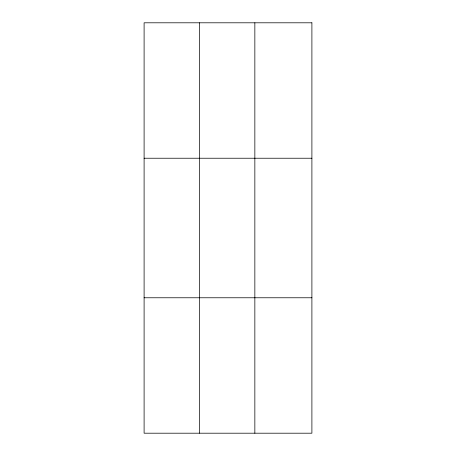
<?xml version="1.0" encoding="UTF-8"?>
<svg xmlns="http://www.w3.org/2000/svg" width="456" height="456" viewBox="0 0 456 456"><rect width="100%" height="100%" fill="white"/><g stroke="black" fill="none" stroke-linecap="round" stroke-linejoin="round"><path stroke-width="0.68" d="M199.471 433.2L199.471 22.8M254.847 433.2L254.847 22.8M144.102 158.232L311.898 158.232M144.102 297.768L311.898 297.768M311.898 22.8L311.898 433.2L144.102 433.2L144.102 22.8L311.898 22.8"/></g></svg>
